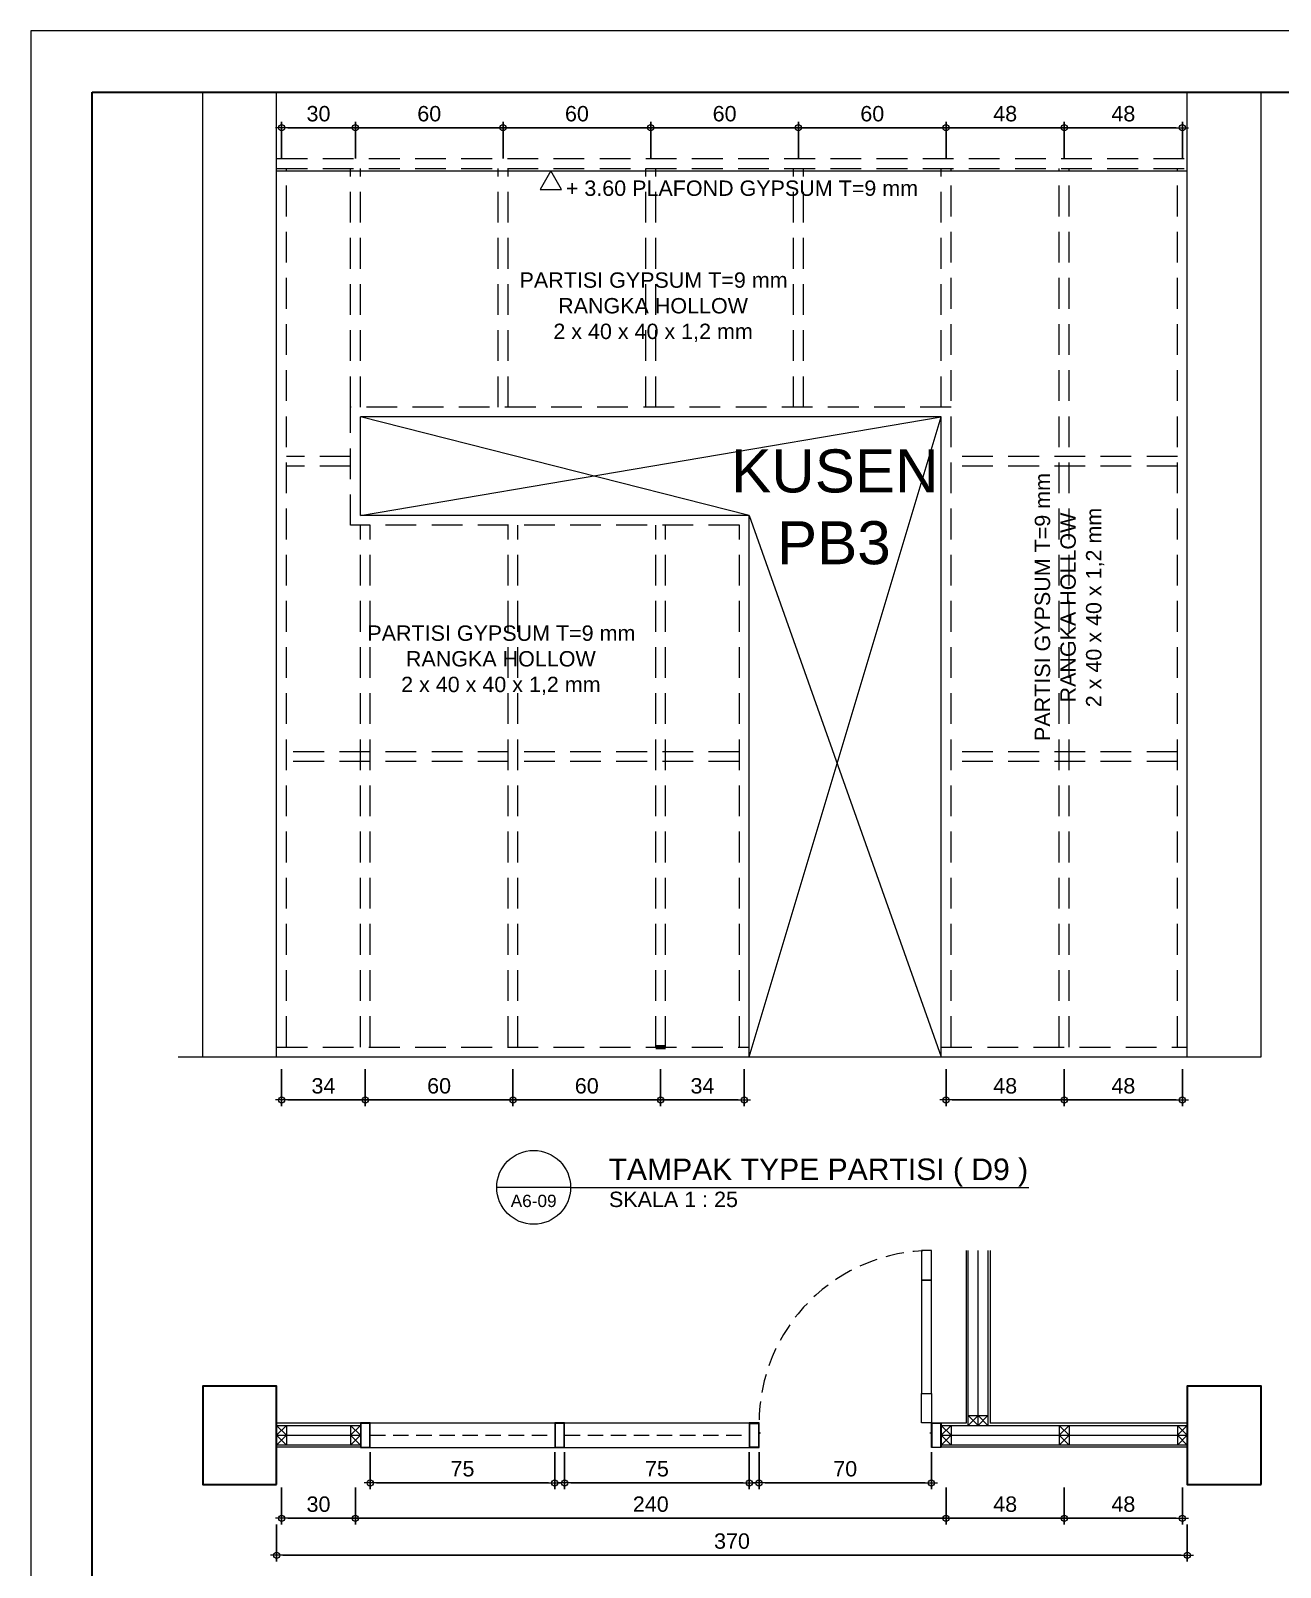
# Model space of a CAD drawing. Header units: millimetres. Extents: x -11 to 1625, y -267 to 180.
# Drawn here: x 911.21 to 931.52, y 148.03 to 173 of the extents above; entities that cross this region are included whole.
import ezdxf
from ezdxf.enums import TextEntityAlignment as Align

# ---------------------------------------------------------------- set-up
doc = ezdxf.new("R2010")
doc.units = ezdxf.units.MM
doc.linetypes.add('HIDDEN', pattern=[0.375, 0.25, -0.125])
for name, color, linetype, lineweight in [('ars', 11, 'Continuous', 5), ('GRS KOP', 1, 'Continuous', 35), ('KOLOM', 1, 'Continuous', 30), ('kop', 7, 'Continuous', 20), ('kus', 63, 'Continuous', 15), ('lan', 7, 'Continuous', 15), ('not', 7, 'Continuous', 20), ('PARTISI', 190, 'Continuous', 9), ('tem', 5, 'Continuous', 20), ('tepi', 5, 'Continuous', 70), ('u', 6, 'Continuous', 20)]:
    doc.layers.add(name, color=color, linetype=linetype, lineweight=lineweight)
doc.styles.add('BARU', font='complex.shx')
doc.styles.add('S', font='SIMPLEX', dxfattribs={"width": 1.1})
doc.styles.get("Standard").update_dxf_attribs({"font": 'ARIALUNI.TTF'})
doc.dimstyles.new('SK-25', dxfattribs={"dimtxt": 0.25, "dimasz": 0.1, "dimexe": 0.1, "dimexo": 0, "dimgap": 0.1, "dimtad": 1, "dimdec": 0, "dimlfac": 25, "dimzin": 12, "dimdsep": 46, "dimtxsty": 'Standard', "dimblk": 'BULAT', "dimcen": 0.1, "dimclrd": 256, "dimadec": 0, "dimazin": 3, "dimtfac": 1, "dimtdec": 0, "dimtofl": 0, "dimtmove": 0, "dimatfit": 3, "dimldrblk": 'BULAT', "dimfxl": 0, "dimtolj": 1, "dimtzin": 0, "dimarcsym": 0})

# ---------------------------------------------------------------- blocks, each defined once
blk = doc.blocks.new('kop')
at = {"layer": 'GRS KOP'}
blk.add_lwpolyline([(1, 54), (83, 54), (83, 1), (1, 1)], close=True, dxfattribs=at)
at = {"layer": 'kop', "color": 7}
for p, q in [((84, 55), (0, 55)), ((0, 55), (0, 0))]:
    blk.add_line(p, q, dxfattribs=at)
at = {"layer": 'kop', "style": 'BARU', "flags": 4}
for p, height in [((73.8, 5.4), 0.35), ((80.303, 5.382), 0.25), ((73.8, 4.9), 0.35), ((80.303, 4.882), 0.25), ((73.8, 4.4), 0.35), ((80.303, 4.382), 0.25)]:
    blk.add_attdef('-', p, '', height=height, dxfattribs=at)
at = {"layer": 'kop', "flags": 4}
for tag, p in [('AR-00', (78.057, 2.648)), ('00', (81.238, 2.647))]:
    blk.add_attdef(tag, text='', height=0.35, dxfattribs=at).set_placement(p, align=Align.MIDDLE)
blk = doc.blocks.new('K1')
at = {"layer": 'KOLOM'}
blk.add_lwpolyline([(0.2, 0.15), (-0.2, 0.15), (-0.2, -0.15), (0.2, -0.15), (0.2, 0.15)], dxfattribs=at)
blk = doc.blocks.new('P 70')
at = {"linetype": 'HIDDEN', "ltscale": 0.3}
blk.add_lwpolyline([(-0.74, 0.1, -0.414214), (-0.04, 0.8, -1.303225)], format="xyb", dxfattribs=at)
for points in [[(-0.04, 0.8), (-0.08, 0.8), (-0.08, 0.68), (-0.04, 0.68)], [(-0.04, 0.68), (-0.08, 0.68), (-0.08, 0.22), (-0.04, 0.22)], [(-0.04, 0.1), (-0.08, 0.1), (-0.08, 0.22), (-0.04, 0.22)], [(-0.7351, 0.06), (-0.74, 0.06), (-0.74, 0.0615), (-0.74, 0.1), (-0.78, 0.1), (-0.78, 0), (-0.74, 0), (-0.74, 0.0565), (-0.7351, 0.0583)], [(-0.742, 0.002), (-0.778, 0.002), (-0.778, 0.098), (-0.742, 0.098)], [(-0.0449, 0.06), (-0.04, 0.06), (-0.04, 0.0615), (-0.04, 0.1), (0, 0.1), (0, 0), (-0.04, 0), (-0.04, 0.0565), (-0.0449, 0.0583)], [(-0.038, 0.002), (-0.002, 0.002), (-0.002, 0.098), (-0.038, 0.098)]]:
    blk.add_lwpolyline(points, close=True)
blk = doc.blocks.new('BULAT')
for p, q in [((-1, 0), (1, 0)), ((0, -1), (0, 1))]:
    blk.add_line(p, q)
blk.add_circle((0, 0), 0.5)
blk = doc.blocks.new('*D2334')
at = {"layer": 'Defpoints', "color": 0, "ltscale": 0.15}
for p in [(915.291, 149.323), (916.491, 149.323), (916.491, 148.823)]:
    blk.add_point(p, dxfattribs=at)
at = {"layer": 'u', "color": 0, "lineweight": -2, "ltscale": 0.15}
for p, q in [((915.291, 149.323), (915.291, 148.723)), ((916.491, 149.323), (916.491, 148.723))]:
    blk.add_line(p, q, dxfattribs=at)
at = {"layer": 'u', "lineweight": -2, "ltscale": 0.15}
blk.add_line((915.391, 148.823), (916.391, 148.823), dxfattribs=at)
at = {"layer": 'u', "lineweight": -2, "ltscale": 0.15, "xscale": 0.1, "yscale": 0.1, "zscale": 0.1, "rotation": 180}
blk.add_blockref('BULAT', (915.291, 148.823), dxfattribs=at)
at = {"layer": 'u', "lineweight": -2, "ltscale": 0.15, "xscale": 0.1, "yscale": 0.1, "zscale": 0.1}
blk.add_blockref('BULAT', (916.491, 148.823), dxfattribs=at)
at = {"layer": 'u', "color": 0, "ltscale": 0.15, "insert": (915.891, 149.051), "char_height": 0.25, "attachment_point": 5}
blk.add_mtext('\\A1;30', dxfattribs=at)
blk = doc.blocks.new('*D2335')
at = {"layer": 'Defpoints', "color": 0, "ltscale": 0.15}
for p in [(926.091, 149.323), (928.011, 149.323), (928.011, 148.823)]:
    blk.add_point(p, dxfattribs=at)
at = {"layer": 'u', "color": 0, "lineweight": -2, "ltscale": 0.15}
for p, q in [((926.091, 149.323), (926.091, 148.723)), ((928.011, 149.323), (928.011, 148.723))]:
    blk.add_line(p, q, dxfattribs=at)
at = {"layer": 'u', "lineweight": -2, "ltscale": 0.15}
blk.add_line((926.191, 148.823), (927.911, 148.823), dxfattribs=at)
at = {"layer": 'u', "lineweight": -2, "ltscale": 0.15, "xscale": 0.1, "yscale": 0.1, "zscale": 0.1, "rotation": 180}
blk.add_blockref('BULAT', (926.091, 148.823), dxfattribs=at)
at = {"layer": 'u', "lineweight": -2, "ltscale": 0.15, "xscale": 0.1, "yscale": 0.1, "zscale": 0.1}
blk.add_blockref('BULAT', (928.011, 148.823), dxfattribs=at)
at = {"layer": 'u', "color": 0, "ltscale": 0.15, "insert": (927.051, 149.051), "char_height": 0.25, "attachment_point": 5}
blk.add_mtext('\\A1;48', dxfattribs=at)
blk = doc.blocks.new('*D2336')
at = {"layer": 'Defpoints', "color": 0, "ltscale": 0.15}
for p in [(928.011, 149.323), (929.931, 149.323), (929.931, 148.823)]:
    blk.add_point(p, dxfattribs=at)
at = {"layer": 'u', "color": 0, "lineweight": -2, "ltscale": 0.15}
for p, q in [((928.011, 149.323), (928.011, 148.723)), ((929.931, 149.323), (929.931, 148.723))]:
    blk.add_line(p, q, dxfattribs=at)
at = {"layer": 'u', "lineweight": -2, "ltscale": 0.15}
blk.add_line((928.111, 148.823), (929.831, 148.823), dxfattribs=at)
at = {"layer": 'u', "lineweight": -2, "ltscale": 0.15, "xscale": 0.1, "yscale": 0.1, "zscale": 0.1, "rotation": 180}
blk.add_blockref('BULAT', (928.011, 148.823), dxfattribs=at)
at = {"layer": 'u', "lineweight": -2, "ltscale": 0.15, "xscale": 0.1, "yscale": 0.1, "zscale": 0.1}
blk.add_blockref('BULAT', (929.931, 148.823), dxfattribs=at)
at = {"layer": 'u', "color": 0, "ltscale": 0.15, "insert": (928.971, 149.051), "char_height": 0.25, "attachment_point": 5}
blk.add_mtext('\\A1;48', dxfattribs=at)
blk = doc.blocks.new('*D2337')
at = {"layer": 'Defpoints', "color": 0, "ltscale": 0.15}
for p in [(916.491, 149.323), (926.091, 149.323), (926.091, 148.823)]:
    blk.add_point(p, dxfattribs=at)
at = {"layer": 'u', "color": 0, "lineweight": -2, "ltscale": 0.15}
for p, q in [((916.491, 149.323), (916.491, 148.723)), ((926.091, 149.323), (926.091, 148.723))]:
    blk.add_line(p, q, dxfattribs=at)
at = {"layer": 'u', "lineweight": -2, "ltscale": 0.15}
blk.add_line((916.591, 148.823), (925.991, 148.823), dxfattribs=at)
at = {"layer": 'u', "lineweight": -2, "ltscale": 0.15, "xscale": 0.1, "yscale": 0.1, "zscale": 0.1, "rotation": 180}
blk.add_blockref('BULAT', (916.491, 148.823), dxfattribs=at)
at = {"layer": 'u', "lineweight": -2, "ltscale": 0.15, "xscale": 0.1, "yscale": 0.1, "zscale": 0.1}
blk.add_blockref('BULAT', (926.091, 148.823), dxfattribs=at)
at = {"layer": 'u', "color": 0, "ltscale": 0.15, "insert": (921.291, 149.051), "char_height": 0.25, "attachment_point": 5}
blk.add_mtext('\\A1;240', dxfattribs=at)
blk = doc.blocks.new('*D2338')
at = {"layer": 'Defpoints', "color": 0, "ltscale": 0.15}
for p in [(915.211, 148.723), (930.011, 148.723), (930.011, 148.223)]:
    blk.add_point(p, dxfattribs=at)
at = {"layer": 'u', "color": 0, "lineweight": -2, "ltscale": 0.15}
for p, q in [((915.211, 148.723), (915.211, 148.123)), ((930.011, 148.723), (930.011, 148.123))]:
    blk.add_line(p, q, dxfattribs=at)
at = {"layer": 'u', "lineweight": -2, "ltscale": 0.15}
blk.add_line((915.311, 148.223), (929.911, 148.223), dxfattribs=at)
at = {"layer": 'u', "lineweight": -2, "ltscale": 0.15, "xscale": 0.1, "yscale": 0.1, "zscale": 0.1, "rotation": 180}
blk.add_blockref('BULAT', (915.211, 148.223), dxfattribs=at)
at = {"layer": 'u', "lineweight": -2, "ltscale": 0.15, "xscale": 0.1, "yscale": 0.1, "zscale": 0.1}
blk.add_blockref('BULAT', (930.011, 148.223), dxfattribs=at)
at = {"layer": 'u', "color": 0, "ltscale": 0.15, "insert": (922.611, 148.451), "char_height": 0.25, "attachment_point": 5}
blk.add_mtext('\\A1;370', dxfattribs=at)
blk = doc.blocks.new('PEILA')
blk.add_lwpolyline([(-0.188, -0.325), (0.188, -0.325), (0, 0)], close=True)
at = {"style": 'S', "width": 1.1, "flags": 4}
blk.add_attdef('CAT', (0.265, -0.289), '', height=0.2, dxfattribs=at)
blk = doc.blocks.new('Ndtpd')
blk.add_line((0.747, 0), (-0.747, 0))
blk.add_circle((0, 0), 0.747)
at = {"flags": 4}
for tag, height, p in [('NO', 0.5, (0, 0.148)), ('NOLBR', 0.3, (0, -0.398))]:
    blk.add_attdef(tag, text='', height=height, dxfattribs=at).set_placement(p, align=Align.CENTER)
for tag, p, height in [('NDTPD', (1.516, 0.148), 0.5), ('SKALA', (1.523, -0.398), 0.3)]:
    blk.add_attdef(tag, p, '', height=height, dxfattribs=at)
blk = doc.blocks.new('*D2379')
at = {"layer": 'Defpoints', "color": 0, "ltscale": 0.15}
for p in [(923.051, 149.898), (925.851, 149.898), (925.851, 149.398)]:
    blk.add_point(p, dxfattribs=at)
at = {"layer": 'u', "color": 0, "lineweight": -2, "ltscale": 0.15}
for p, q in [((923.051, 149.898), (923.051, 149.298)), ((925.851, 149.898), (925.851, 149.298))]:
    blk.add_line(p, q, dxfattribs=at)
at = {"layer": 'u', "lineweight": -2, "ltscale": 0.15}
blk.add_line((923.151, 149.398), (925.751, 149.398), dxfattribs=at)
at = {"layer": 'u', "lineweight": -2, "ltscale": 0.15, "xscale": 0.1, "yscale": 0.1, "zscale": 0.1, "rotation": 180}
blk.add_blockref('BULAT', (923.051, 149.398), dxfattribs=at)
at = {"layer": 'u', "lineweight": -2, "ltscale": 0.15, "xscale": 0.1, "yscale": 0.1, "zscale": 0.1}
blk.add_blockref('BULAT', (925.851, 149.398), dxfattribs=at)
at = {"layer": 'u', "color": 0, "ltscale": 0.15, "insert": (924.451, 149.626), "char_height": 0.25, "attachment_point": 5}
blk.add_mtext('\\A1;70', dxfattribs=at)
blk = doc.blocks.new('*D2380')
at = {"layer": 'Defpoints', "color": 0, "ltscale": 0.15}
for p in [(919.891, 149.898), (922.891, 149.898), (922.891, 149.398)]:
    blk.add_point(p, dxfattribs=at)
at = {"layer": 'u', "color": 0, "lineweight": -2, "ltscale": 0.15}
for p, q in [((919.891, 149.898), (919.891, 149.298)), ((922.891, 149.898), (922.891, 149.298))]:
    blk.add_line(p, q, dxfattribs=at)
at = {"layer": 'u', "lineweight": -2, "ltscale": 0.15}
blk.add_line((919.991, 149.398), (922.791, 149.398), dxfattribs=at)
at = {"layer": 'u', "lineweight": -2, "ltscale": 0.15, "xscale": 0.1, "yscale": 0.1, "zscale": 0.1, "rotation": 180}
blk.add_blockref('BULAT', (919.891, 149.398), dxfattribs=at)
at = {"layer": 'u', "lineweight": -2, "ltscale": 0.15, "xscale": 0.1, "yscale": 0.1, "zscale": 0.1}
blk.add_blockref('BULAT', (922.891, 149.398), dxfattribs=at)
at = {"layer": 'u', "color": 0, "ltscale": 0.15, "insert": (921.391, 149.626), "char_height": 0.25, "attachment_point": 5}
blk.add_mtext('\\A1;75', dxfattribs=at)
blk = doc.blocks.new('*D2381')
at = {"layer": 'Defpoints', "color": 0, "ltscale": 0.15}
for p in [(916.731, 149.898), (919.731, 149.898), (919.731, 149.398)]:
    blk.add_point(p, dxfattribs=at)
at = {"layer": 'u', "color": 0, "lineweight": -2, "ltscale": 0.15}
for p, q in [((916.731, 149.898), (916.731, 149.298)), ((919.731, 149.898), (919.731, 149.298))]:
    blk.add_line(p, q, dxfattribs=at)
at = {"layer": 'u', "lineweight": -2, "ltscale": 0.15}
blk.add_line((916.831, 149.398), (919.631, 149.398), dxfattribs=at)
at = {"layer": 'u', "lineweight": -2, "ltscale": 0.15, "xscale": 0.1, "yscale": 0.1, "zscale": 0.1, "rotation": 180}
blk.add_blockref('BULAT', (916.731, 149.398), dxfattribs=at)
at = {"layer": 'u', "lineweight": -2, "ltscale": 0.15, "xscale": 0.1, "yscale": 0.1, "zscale": 0.1}
blk.add_blockref('BULAT', (919.731, 149.398), dxfattribs=at)
at = {"layer": 'u', "color": 0, "ltscale": 0.15, "insert": (918.231, 149.626), "char_height": 0.25, "attachment_point": 5}
blk.add_mtext('\\A1;75', dxfattribs=at)
blk = doc.blocks.new('*D2382')
at = {"layer": 'Defpoints', "color": 0, "ltscale": 0.15}
for p in [(926.091, 156.122), (928.011, 156.122), (928.011, 155.622)]:
    blk.add_point(p, dxfattribs=at)
at = {"layer": 'u', "color": 0, "lineweight": -2, "ltscale": 0.15}
for p, q in [((926.091, 156.122), (926.091, 155.522)), ((928.011, 156.122), (928.011, 155.522))]:
    blk.add_line(p, q, dxfattribs=at)
at = {"layer": 'u', "lineweight": -2, "ltscale": 0.15}
blk.add_line((926.191, 155.622), (927.911, 155.622), dxfattribs=at)
at = {"layer": 'u', "lineweight": -2, "ltscale": 0.15, "xscale": 0.1, "yscale": 0.1, "zscale": 0.1, "rotation": 180}
blk.add_blockref('BULAT', (926.091, 155.622), dxfattribs=at)
at = {"layer": 'u', "lineweight": -2, "ltscale": 0.15, "xscale": 0.1, "yscale": 0.1, "zscale": 0.1}
blk.add_blockref('BULAT', (928.011, 155.622), dxfattribs=at)
at = {"layer": 'u', "color": 0, "ltscale": 0.15, "insert": (927.051, 155.85), "char_height": 0.25, "attachment_point": 5}
blk.add_mtext('\\A1;48', dxfattribs=at)
blk = doc.blocks.new('*D2383')
at = {"layer": 'Defpoints', "color": 0, "ltscale": 0.15}
for p in [(928.011, 156.122), (929.931, 156.122), (929.931, 155.622)]:
    blk.add_point(p, dxfattribs=at)
at = {"layer": 'u', "color": 0, "lineweight": -2, "ltscale": 0.15}
for p, q in [((928.011, 156.122), (928.011, 155.522)), ((929.931, 156.122), (929.931, 155.522))]:
    blk.add_line(p, q, dxfattribs=at)
at = {"layer": 'u', "lineweight": -2, "ltscale": 0.15}
blk.add_line((928.111, 155.622), (929.831, 155.622), dxfattribs=at)
at = {"layer": 'u', "lineweight": -2, "ltscale": 0.15, "xscale": 0.1, "yscale": 0.1, "zscale": 0.1, "rotation": 180}
blk.add_blockref('BULAT', (928.011, 155.622), dxfattribs=at)
at = {"layer": 'u', "lineweight": -2, "ltscale": 0.15, "xscale": 0.1, "yscale": 0.1, "zscale": 0.1}
blk.add_blockref('BULAT', (929.931, 155.622), dxfattribs=at)
at = {"layer": 'u', "color": 0, "ltscale": 0.15, "insert": (928.971, 155.85), "char_height": 0.25, "attachment_point": 5}
blk.add_mtext('\\A1;48', dxfattribs=at)
blk = doc.blocks.new('*D2384')
at = {"layer": 'Defpoints', "color": 0, "ltscale": 0.15}
for p in [(916.651, 156.122), (919.051, 156.122), (919.051, 155.622)]:
    blk.add_point(p, dxfattribs=at)
at = {"layer": 'u', "color": 0, "lineweight": -2, "ltscale": 0.15}
for p, q in [((916.651, 156.122), (916.651, 155.522)), ((919.051, 156.122), (919.051, 155.522))]:
    blk.add_line(p, q, dxfattribs=at)
at = {"layer": 'u', "lineweight": -2, "ltscale": 0.15}
blk.add_line((916.751, 155.622), (918.951, 155.622), dxfattribs=at)
at = {"layer": 'u', "lineweight": -2, "ltscale": 0.15, "xscale": 0.1, "yscale": 0.1, "zscale": 0.1, "rotation": 180}
blk.add_blockref('BULAT', (916.651, 155.622), dxfattribs=at)
at = {"layer": 'u', "lineweight": -2, "ltscale": 0.15, "xscale": 0.1, "yscale": 0.1, "zscale": 0.1}
blk.add_blockref('BULAT', (919.051, 155.622), dxfattribs=at)
at = {"layer": 'u', "color": 0, "ltscale": 0.15, "insert": (917.851, 155.85), "char_height": 0.25, "attachment_point": 5}
blk.add_mtext('\\A1;60', dxfattribs=at)
blk = doc.blocks.new('*D2385')
at = {"layer": 'Defpoints', "color": 0, "ltscale": 0.15}
for p in [(921.451, 156.122), (922.811, 156.122), (922.811, 155.622)]:
    blk.add_point(p, dxfattribs=at)
at = {"layer": 'u', "color": 0, "lineweight": -2, "ltscale": 0.15}
for p, q in [((921.451, 156.122), (921.451, 155.522)), ((922.811, 156.122), (922.811, 155.522))]:
    blk.add_line(p, q, dxfattribs=at)
at = {"layer": 'u', "lineweight": -2, "ltscale": 0.15}
blk.add_line((921.551, 155.622), (922.711, 155.622), dxfattribs=at)
at = {"layer": 'u', "lineweight": -2, "ltscale": 0.15, "xscale": 0.1, "yscale": 0.1, "zscale": 0.1, "rotation": 180}
blk.add_blockref('BULAT', (921.451, 155.622), dxfattribs=at)
at = {"layer": 'u', "lineweight": -2, "ltscale": 0.15, "xscale": 0.1, "yscale": 0.1, "zscale": 0.1}
blk.add_blockref('BULAT', (922.811, 155.622), dxfattribs=at)
at = {"layer": 'u', "color": 0, "ltscale": 0.15, "insert": (922.131, 155.85), "char_height": 0.25, "attachment_point": 5}
blk.add_mtext('\\A1;34', dxfattribs=at)
blk = doc.blocks.new('*D2386')
at = {"layer": 'Defpoints', "color": 0, "ltscale": 0.15}
for p in [(915.291, 156.122), (916.651, 156.122), (916.651, 155.622)]:
    blk.add_point(p, dxfattribs=at)
at = {"layer": 'u', "color": 0, "lineweight": -2, "ltscale": 0.15}
for p, q in [((915.291, 156.122), (915.291, 155.522)), ((916.651, 156.122), (916.651, 155.522))]:
    blk.add_line(p, q, dxfattribs=at)
at = {"layer": 'u', "lineweight": -2, "ltscale": 0.15}
blk.add_line((915.391, 155.622), (916.551, 155.622), dxfattribs=at)
at = {"layer": 'u', "lineweight": -2, "ltscale": 0.15, "xscale": 0.1, "yscale": 0.1, "zscale": 0.1, "rotation": 180}
blk.add_blockref('BULAT', (915.291, 155.622), dxfattribs=at)
at = {"layer": 'u', "lineweight": -2, "ltscale": 0.15, "xscale": 0.1, "yscale": 0.1, "zscale": 0.1}
blk.add_blockref('BULAT', (916.651, 155.622), dxfattribs=at)
at = {"layer": 'u', "color": 0, "ltscale": 0.15, "insert": (915.971, 155.85), "char_height": 0.25, "attachment_point": 5}
blk.add_mtext('\\A1;34', dxfattribs=at)
blk = doc.blocks.new('*D2387')
at = {"layer": 'Defpoints', "color": 0, "ltscale": 0.15}
for p in [(919.051, 156.122), (921.451, 156.122), (921.451, 155.622)]:
    blk.add_point(p, dxfattribs=at)
at = {"layer": 'u', "color": 0, "lineweight": -2, "ltscale": 0.15}
for p, q in [((919.051, 156.122), (919.051, 155.522)), ((921.451, 156.122), (921.451, 155.522))]:
    blk.add_line(p, q, dxfattribs=at)
at = {"layer": 'u', "lineweight": -2, "ltscale": 0.15}
blk.add_line((919.151, 155.622), (921.351, 155.622), dxfattribs=at)
at = {"layer": 'u', "lineweight": -2, "ltscale": 0.15, "xscale": 0.1, "yscale": 0.1, "zscale": 0.1, "rotation": 180}
blk.add_blockref('BULAT', (919.051, 155.622), dxfattribs=at)
at = {"layer": 'u', "lineweight": -2, "ltscale": 0.15, "xscale": 0.1, "yscale": 0.1, "zscale": 0.1}
blk.add_blockref('BULAT', (921.451, 155.622), dxfattribs=at)
at = {"layer": 'u', "color": 0, "ltscale": 0.15, "insert": (920.251, 155.85), "char_height": 0.25, "attachment_point": 5}
blk.add_mtext('\\A1;60', dxfattribs=at)
blk = doc.blocks.new('*D2388')
at = {"layer": 'Defpoints', "color": 0, "ltscale": 0.15}
for p in [(918.891, 171.422), (916.491, 170.922), (918.891, 170.922)]:
    blk.add_point(p, dxfattribs=at)
at = {"layer": 'u', "color": 0, "lineweight": -2, "ltscale": 0.15}
for p, q in [((916.491, 170.922), (916.491, 171.522)), ((918.891, 170.922), (918.891, 171.522))]:
    blk.add_line(p, q, dxfattribs=at)
at = {"layer": 'u', "lineweight": -2, "ltscale": 0.15}
blk.add_line((916.591, 171.422), (918.791, 171.422), dxfattribs=at)
at = {"layer": 'u', "lineweight": -2, "ltscale": 0.15, "xscale": 0.1, "yscale": 0.1, "zscale": 0.1, "rotation": 180}
blk.add_blockref('BULAT', (916.491, 171.422), dxfattribs=at)
at = {"layer": 'u', "lineweight": -2, "ltscale": 0.15, "xscale": 0.1, "yscale": 0.1, "zscale": 0.1}
blk.add_blockref('BULAT', (918.891, 171.422), dxfattribs=at)
at = {"layer": 'u', "color": 0, "ltscale": 0.15, "insert": (917.691, 171.65), "char_height": 0.25, "attachment_point": 5}
blk.add_mtext('\\A1;60', dxfattribs=at)
blk = doc.blocks.new('*D2389')
at = {"layer": 'Defpoints', "color": 0, "ltscale": 0.15}
for p in [(921.291, 171.422), (918.891, 170.922), (921.291, 170.922)]:
    blk.add_point(p, dxfattribs=at)
at = {"layer": 'u', "color": 0, "lineweight": -2, "ltscale": 0.15}
for p, q in [((918.891, 170.922), (918.891, 171.522)), ((921.291, 170.922), (921.291, 171.522))]:
    blk.add_line(p, q, dxfattribs=at)
at = {"layer": 'u', "lineweight": -2, "ltscale": 0.15}
blk.add_line((918.991, 171.422), (921.191, 171.422), dxfattribs=at)
at = {"layer": 'u', "lineweight": -2, "ltscale": 0.15, "xscale": 0.1, "yscale": 0.1, "zscale": 0.1, "rotation": 180}
blk.add_blockref('BULAT', (918.891, 171.422), dxfattribs=at)
at = {"layer": 'u', "lineweight": -2, "ltscale": 0.15, "xscale": 0.1, "yscale": 0.1, "zscale": 0.1}
blk.add_blockref('BULAT', (921.291, 171.422), dxfattribs=at)
at = {"layer": 'u', "color": 0, "ltscale": 0.15, "insert": (920.091, 171.65), "char_height": 0.25, "attachment_point": 5}
blk.add_mtext('\\A1;60', dxfattribs=at)
blk = doc.blocks.new('*D2390')
at = {"layer": 'Defpoints', "color": 0, "ltscale": 0.15}
for p in [(923.691, 171.422), (921.291, 170.922), (923.691, 170.922)]:
    blk.add_point(p, dxfattribs=at)
at = {"layer": 'u', "color": 0, "lineweight": -2, "ltscale": 0.15}
for p, q in [((921.291, 170.922), (921.291, 171.522)), ((923.691, 170.922), (923.691, 171.522))]:
    blk.add_line(p, q, dxfattribs=at)
at = {"layer": 'u', "lineweight": -2, "ltscale": 0.15}
blk.add_line((921.391, 171.422), (923.591, 171.422), dxfattribs=at)
at = {"layer": 'u', "lineweight": -2, "ltscale": 0.15, "xscale": 0.1, "yscale": 0.1, "zscale": 0.1, "rotation": 180}
blk.add_blockref('BULAT', (921.291, 171.422), dxfattribs=at)
at = {"layer": 'u', "lineweight": -2, "ltscale": 0.15, "xscale": 0.1, "yscale": 0.1, "zscale": 0.1}
blk.add_blockref('BULAT', (923.691, 171.422), dxfattribs=at)
at = {"layer": 'u', "color": 0, "ltscale": 0.15, "insert": (922.491, 171.65), "char_height": 0.25, "attachment_point": 5}
blk.add_mtext('\\A1;60', dxfattribs=at)
blk = doc.blocks.new('*D2391')
at = {"layer": 'Defpoints', "color": 0, "ltscale": 0.15}
for p in [(926.091, 171.422), (923.691, 170.922), (926.091, 170.922)]:
    blk.add_point(p, dxfattribs=at)
at = {"layer": 'u', "color": 0, "lineweight": -2, "ltscale": 0.15}
for p, q in [((923.691, 170.922), (923.691, 171.522)), ((926.091, 170.922), (926.091, 171.522))]:
    blk.add_line(p, q, dxfattribs=at)
at = {"layer": 'u', "lineweight": -2, "ltscale": 0.15}
blk.add_line((923.791, 171.422), (925.991, 171.422), dxfattribs=at)
at = {"layer": 'u', "lineweight": -2, "ltscale": 0.15, "xscale": 0.1, "yscale": 0.1, "zscale": 0.1, "rotation": 180}
blk.add_blockref('BULAT', (923.691, 171.422), dxfattribs=at)
at = {"layer": 'u', "lineweight": -2, "ltscale": 0.15, "xscale": 0.1, "yscale": 0.1, "zscale": 0.1}
blk.add_blockref('BULAT', (926.091, 171.422), dxfattribs=at)
at = {"layer": 'u', "color": 0, "ltscale": 0.15, "insert": (924.891, 171.65), "char_height": 0.25, "attachment_point": 5}
blk.add_mtext('\\A1;60', dxfattribs=at)
blk = doc.blocks.new('*D2392')
at = {"layer": 'Defpoints', "color": 0, "ltscale": 0.15}
for p in [(928.011, 171.422), (926.091, 170.922), (928.011, 170.922)]:
    blk.add_point(p, dxfattribs=at)
at = {"layer": 'u', "color": 0, "lineweight": -2, "ltscale": 0.15}
for p, q in [((926.091, 170.922), (926.091, 171.522)), ((928.011, 170.922), (928.011, 171.522))]:
    blk.add_line(p, q, dxfattribs=at)
at = {"layer": 'u', "lineweight": -2, "ltscale": 0.15}
blk.add_line((926.191, 171.422), (927.911, 171.422), dxfattribs=at)
at = {"layer": 'u', "lineweight": -2, "ltscale": 0.15, "xscale": 0.1, "yscale": 0.1, "zscale": 0.1, "rotation": 180}
blk.add_blockref('BULAT', (926.091, 171.422), dxfattribs=at)
at = {"layer": 'u', "lineweight": -2, "ltscale": 0.15, "xscale": 0.1, "yscale": 0.1, "zscale": 0.1}
blk.add_blockref('BULAT', (928.011, 171.422), dxfattribs=at)
at = {"layer": 'u', "color": 0, "ltscale": 0.15, "insert": (927.051, 171.65), "char_height": 0.25, "attachment_point": 5}
blk.add_mtext('\\A1;48', dxfattribs=at)
blk = doc.blocks.new('*D2393')
at = {"layer": 'Defpoints', "color": 0, "ltscale": 0.15}
for p in [(929.931, 171.422), (928.011, 170.922), (929.931, 170.922)]:
    blk.add_point(p, dxfattribs=at)
at = {"layer": 'u', "color": 0, "lineweight": -2, "ltscale": 0.15}
for p, q in [((928.011, 170.922), (928.011, 171.522)), ((929.931, 170.922), (929.931, 171.522))]:
    blk.add_line(p, q, dxfattribs=at)
at = {"layer": 'u', "lineweight": -2, "ltscale": 0.15}
blk.add_line((928.111, 171.422), (929.831, 171.422), dxfattribs=at)
at = {"layer": 'u', "lineweight": -2, "ltscale": 0.15, "xscale": 0.1, "yscale": 0.1, "zscale": 0.1, "rotation": 180}
blk.add_blockref('BULAT', (928.011, 171.422), dxfattribs=at)
at = {"layer": 'u', "lineweight": -2, "ltscale": 0.15, "xscale": 0.1, "yscale": 0.1, "zscale": 0.1}
blk.add_blockref('BULAT', (929.931, 171.422), dxfattribs=at)
at = {"layer": 'u', "color": 0, "ltscale": 0.15, "insert": (928.971, 171.65), "char_height": 0.25, "attachment_point": 5}
blk.add_mtext('\\A1;48', dxfattribs=at)
blk = doc.blocks.new('*D2394')
at = {"layer": 'Defpoints', "color": 0, "ltscale": 0.15}
for p in [(916.491, 171.422), (915.291, 170.922), (916.491, 170.922)]:
    blk.add_point(p, dxfattribs=at)
at = {"layer": 'u', "color": 0, "lineweight": -2, "ltscale": 0.15}
for p, q in [((915.291, 170.922), (915.291, 171.522)), ((916.491, 170.922), (916.491, 171.522))]:
    blk.add_line(p, q, dxfattribs=at)
at = {"layer": 'u', "lineweight": -2, "ltscale": 0.15}
blk.add_line((915.391, 171.422), (916.391, 171.422), dxfattribs=at)
at = {"layer": 'u', "lineweight": -2, "ltscale": 0.15, "xscale": 0.1, "yscale": 0.1, "zscale": 0.1, "rotation": 180}
blk.add_blockref('BULAT', (915.291, 171.422), dxfattribs=at)
at = {"layer": 'u', "lineweight": -2, "ltscale": 0.15, "xscale": 0.1, "yscale": 0.1, "zscale": 0.1}
blk.add_blockref('BULAT', (916.491, 171.422), dxfattribs=at)
at = {"layer": 'u', "color": 0, "ltscale": 0.15, "insert": (915.891, 171.65), "char_height": 0.25, "attachment_point": 5}
blk.add_mtext('\\A1;30', dxfattribs=at)

msp = doc.modelspace()

# ---------------------------------------------------------------- linework, layer by layer
at = {"layer": 'ars'}
for p, q in [((915.2108374, 170.7224628), (930.0108374, 170.7224628)), ((926.4148374, 153.1728263), (926.4148374, 150.3688263)), ((926.8068374, 153.1728263), (926.8068374, 150.3688263)), ((916.5708377, 150.3688263), (915.2108377, 150.3688263)), ((926.4148374, 150.3688263), (926.0108374, 150.3688263)), ((926.6108374, 150.4928263), (926.4508374, 150.3328263)), ((926.6108374, 150.3328263), (926.4508374, 150.4928263)), ((926.7708374, 150.3328263), (926.6108374, 150.4928263)), ((926.7708374, 150.4928263), (926.6108374, 150.3328263)), ((930.0108374, 150.3688263), (926.8068374, 150.3688263)), ((915.3708377, 150.1728263), (915.2108377, 150.3328263)), ((915.2108377, 150.1728263), (915.3708377, 150.3328263)), ((915.2108377, 150.0128263), (915.3708377, 150.1728263)), ((915.3708377, 150.0128263), (915.2108377, 150.1728263)), ((916.4108377, 150.1728263), (916.5708377, 150.3328263)), ((916.5708377, 150.1728263), (916.4108377, 150.3328263)), ((916.5708377, 150.0128263), (916.4108377, 150.1728263)), ((916.4108377, 150.0128263), (916.5708377, 150.1728263)), ((926.1708374, 150.1728263), (926.0108374, 150.3328263)), ((926.0108374, 150.1728263), (926.1708374, 150.3328263)), ((926.0108374, 150.0128263), (926.1708374, 150.1728263)), ((926.1708374, 150.0128263), (926.0108374, 150.1728263)), ((927.9308374, 150.1728263), (928.0908374, 150.3328263)), ((928.0908374, 150.1728263), (927.9308374, 150.3328263)), ((928.0908374, 150.0128263), (927.9308374, 150.1728263)), ((927.9308374, 150.0128263), (928.0908374, 150.1728263)), ((929.8508374, 150.1728263), (930.0108374, 150.3328263)), ((930.0108374, 150.1728263), (929.8508374, 150.3328263)), ((930.0108374, 150.0128263), (929.8508374, 150.1728263)), ((929.8508374, 150.0128263), (930.0108374, 150.1728263)), ((916.5708377, 149.9768263), (915.2108377, 149.9768263)), ((930.0108374, 149.9768263), (926.0108374, 149.9768263))]:
    msp.add_line(p, q, dxfattribs=at)
at = {"layer": 'kus'}
for p, q in [((926.0108374, 166.7224628), (916.5708374, 166.7224628)), ((922.8908374, 165.1224628), (916.5708374, 166.7224628)), ((916.5708374, 165.1224628), (926.0108374, 166.7224628)), ((916.5708377, 165.1224628), (916.5708377, 166.7224628)), ((922.8908374, 156.3224628), (926.0108374, 166.7224628)), ((926.0108374, 156.3224628), (926.0108374, 166.7224628)), ((922.8908374, 165.1224628), (916.5708374, 165.1224628)), ((922.8908374, 156.3224628), (922.8908374, 165.1224628)), ((922.8908374, 165.1224628), (926.0108374, 156.3224628)), ((916.7308374, 150.3728263), (919.7308374, 150.3728263)), ((919.8908374, 150.3728263), (922.8908374, 150.3728263)), ((916.7308374, 149.9728263), (919.7308374, 149.9728263)), ((919.8908374, 149.9728263), (922.8908374, 149.9728263))]:
    msp.add_line(p, q, dxfattribs=at)
at = {"layer": 'kus', "linetype": 'HIDDEN'}
for p, q in [((916.7308374, 150.1728263), (919.7308374, 150.1728263)), ((919.8908374, 150.1728263), (922.8908374, 150.1728263))]:
    msp.add_line(p, q, dxfattribs=at)
at = {"layer": 'kus'}
for points in [[(916.7308377, 150.3728263), (916.5708377, 150.3728263), (916.5708377, 149.9728263), (916.7308377, 149.9728263)], [(916.7228377, 150.3648263), (916.5788377, 150.3648263), (916.5788377, 149.9808263), (916.7228377, 149.9808263)], [(919.8908374, 150.3728263), (919.7308374, 150.3728263), (919.7308374, 149.9728263), (919.8908374, 149.9728263)], [(919.8828374, 150.3648263), (919.7388374, 150.3648263), (919.7388374, 149.9808263), (919.8828374, 149.9808263)]]:
    msp.add_lwpolyline(points, close=True, dxfattribs=at)
at = {"layer": 'lan'}
msp.add_line((913.6108374, 156.3224628), (931.2108374, 156.3224628), dxfattribs=at)
at = {"layer": 'not'}
msp.add_line((919.9879943, 154.2013332), (927.4334322, 154.2013332), dxfattribs=at)
at = {"layer": 'PARTISI', "linetype": 'HIDDEN', "ltscale": 2}
for p, q in [((915.2108374, 170.9224628), (930.0108374, 170.9224628)), ((915.2108374, 170.7624628), (930.0108374, 170.7624628)), ((915.3708377, 156.4824628), (915.3708377, 170.7624628)), ((916.4108377, 166.8824628), (916.4108377, 170.7624628)), ((916.5708377, 166.8824628), (916.5708377, 170.7624628)), ((918.8108374, 166.8824628), (918.8108374, 170.7624628)), ((918.9708374, 166.8824628), (918.9708374, 170.7624628)), ((921.2108374, 166.8824628), (921.2108374, 170.7624628)), ((921.3708374, 166.8824628), (921.3708374, 170.7624628)), ((923.6108374, 166.8824628), (923.6108374, 170.7624628)), ((923.7708374, 166.8824628), (923.7708374, 170.7624628)), ((926.0108374, 166.8824628), (926.0108374, 170.7624628)), ((926.1708374, 156.4824628), (926.1708374, 170.7624628)), ((927.9308374, 156.4824628), (927.9308374, 170.7624628)), ((928.0908374, 156.4824628), (928.0908374, 170.7624628)), ((929.8508374, 156.4824628), (929.8508374, 170.7624628)), ((926.1708374, 166.8824628), (916.4108374, 166.8824628)), ((916.4108377, 164.9624628), (916.4108377, 166.8824628)), ((916.4108377, 166.0824628), (915.3708377, 166.0824628)), ((929.8508374, 166.0824628), (926.1708374, 166.0824628)), ((916.4108377, 165.9224628), (915.3708377, 165.9224628)), ((929.8508374, 165.9224628), (926.1708374, 165.9224628)), ((922.7308374, 164.9624628), (916.4108374, 164.9624628)), ((916.5708377, 156.4824628), (916.5708377, 164.9624628)), ((916.7308377, 156.4824628), (916.7308377, 164.9624628)), ((918.9708374, 156.4824628), (918.9708374, 164.9624628)), ((919.1308374, 156.4824628), (919.1308374, 164.9624628)), ((921.3708374, 156.4824628), (921.3708374, 164.9624628)), ((921.5308374, 156.4824628), (921.5308374, 164.9624628)), ((922.7308374, 156.4824628), (922.7308374, 164.9624628)), ((922.7308374, 161.2824628), (915.3708374, 161.2824628)), ((922.7308374, 161.1224628), (915.3708374, 161.1224628)), ((929.8508374, 161.2824628), (926.1708374, 161.2824628)), ((929.8508374, 161.1224628), (926.1708374, 161.1224628)), ((915.2108374, 156.4824628), (922.8908374, 156.4824628)), ((926.0108374, 156.4824628), (930.0108374, 156.4824628))]:
    msp.add_line(p, q, dxfattribs=at)
at = {"layer": 'PARTISI'}
for p, q in [((926.4508374, 150.3328263), (926.4508374, 153.1728263)), ((926.6108374, 150.3328263), (926.6108374, 153.1728263)), ((926.7708374, 153.1728263), (926.7708374, 150.3328263)), ((926.4508374, 150.4928263), (926.7708374, 150.4928263)), ((915.2108377, 150.3328263), (916.5708377, 150.3328263)), ((915.2108377, 150.1728263), (916.5708377, 150.1728263)), ((915.3708377, 150.3328263), (915.3708377, 150.0128263)), ((916.4108377, 150.3328263), (916.4108377, 150.0128263)), ((926.0108374, 150.3328263), (930.0108374, 150.3328263)), ((926.0108374, 150.1728263), (930.0108374, 150.1728263)), ((926.1708374, 150.3328263), (926.1708374, 150.0128263)), ((927.9308374, 150.3328263), (927.9308374, 150.0128263)), ((928.0908374, 150.3328263), (928.0908374, 150.0128263)), ((929.8508374, 150.3328263), (929.8508374, 150.0128263)), ((916.5708377, 150.0128263), (915.2108377, 150.0128263)), ((930.0108374, 150.0128263), (926.0108374, 150.0128263))]:
    msp.add_line(p, q, dxfattribs=at)
at = {"layer": 'tem'}
for p, q in [((914.0108377, 156.3224628), (914.0108377, 172.0000005)), ((915.2108377, 156.3224628), (915.2108377, 172.0000005)), ((930.0108374, 156.3224628), (930.0108374, 172.0000005)), ((931.2108374, 156.3224628), (931.2108374, 172.0000005))]:
    msp.add_line(p, q, dxfattribs=at)
at = {"layer": 'tepi'}
msp.add_line((921.3708374, 156.4824628), (921.5308374, 156.4824628), dxfattribs=at)

# ---------------------------------------------------------------- block references
at = {"layer": 'KOLOM', "xscale": 4, "yscale": 4, "zscale": 4, "rotation": 270}
for p in [(914.6108377, 150.1728263), (930.6108374, 150.1728263)]:
    msp.add_blockref('K1', p, dxfattribs=at)
at = {"layer": 'kop'}
msp.add_blockref('kop', (911.2141622, 118.0000005), dxfattribs=at)
at = {"layer": 'kus', "xscale": 4, "yscale": 4, "zscale": 4}
msp.add_blockref('P 70', (926.0108374, 149.9728263), dxfattribs=at)
at = {"layer": 'not'}
ref = msp.add_blockref('PEILA', (919.666891, 170.7224628), dxfattribs=dict(at, xscale=0.9237604307034012, yscale=0.9237604307034012, zscale=0.9237604307034012))
ref.add_attrib('CAT', '+ 3.60 PLAFOND GYPSUM T=9 mm', (919.9102363, 170.3159109), dxfattribs={"layer": '0', "height": 0.25, "flags": 4})
ref = msp.add_blockref('Ndtpd', (919.3879943, 154.2013332), dxfattribs=dict(at, xscale=0.803212851405533, yscale=0.803212851405533, zscale=0.803212851405533))
ref.add_attrib('NDTPD', 'TAMPAK TYPE PARTISI ( D9 )', (920.6056789, 154.3198591), dxfattribs={"layer": '0', "height": 0.35, "flags": 4})
ref.add_attrib('NOLBR', 'A6-09', dxfattribs={"layer": '0', "height": 0.2, "flags": 4}).set_placement((919.3876671, 153.8813633), align=Align.CENTER)
ref.add_attrib('SKALA', 'SKALA 1 : 25', (920.611479, 153.8813633), dxfattribs={"layer": '0', "height": 0.25, "flags": 4})

# ---------------------------------------------------------------- texts
at = {"layer": 'not', "attachment_point": 1}
for s, width, insert, char_height in [('\\pi0.035568;PARTISI GYPSUM T=9 mm\\P\\pi0.66227;RANGKA HOLLOW\\P\\pi0.58494;2 x 40 x 40 x 1,2 mm', 4.378435059, (919.1230653, 169.0723746), 0.25), ('\\pi0.098628;KUSEN \\P\\pi0.8428;PB3', 3.416491229, (922.4998139, 166.195545), 0.7), ('\\pi0.035568;PARTISI GYPSUM T=9 mm\\P\\pi0.66227;RANGKA HOLLOW\\P\\pi0.58494;2 x 40 x 40 x 1,2 mm', 4.378435059, (916.6491857, 163.3340706), 0.25)]:
    msp.add_mtext_dynamic_manual_height_columns(s, width=width, gutter_width=4.3707989, heights=[0], dxfattribs=dict(at, insert=insert, char_height=char_height))
at = {"layer": 'not', "insert": (927.5309622, 161.4204129), "char_height": 0.25, "attachment_point": 1, "rotation": 90}
msp.add_mtext_dynamic_manual_height_columns('\\pi0.035568;PARTISI GYPSUM T=9 mm\\P\\pi0.66227;RANGKA HOLLOW\\P\\pi0.58494;2 x 40 x 40 x 1,2 mm', width=4.378435059, gutter_width=4.3707989, heights=[0], dxfattribs=at)

# ---------------------------------------------------------------- dimensions: what is measured, and where the dimension line sits
at = {"layer": 'u', "ltscale": 0.15}
for base, p1, p2, picture, middle in [((916.4908377, 171.4224628), (915.2908377, 170.9224628), (916.4908377, 170.9224628), '*D2394', (915.8908377, 171.4224628)), ((918.8908374, 171.4224628), (916.4908374, 170.9224628), (918.8908374, 170.9224628), '*D2388', (917.6908374, 171.4224628)), ((921.2908374, 171.4224628), (918.8908374, 170.9224628), (921.2908374, 170.9224628), '*D2389', (920.0908374, 171.4224628)), ((923.6908374, 171.4224628), (921.2908374, 170.9224628), (923.6908374, 170.9224628), '*D2390', (922.4908374, 171.4224628)), ((926.0908374, 171.4224628), (923.6908374, 170.9224628), (926.0908374, 170.9224628), '*D2391', (924.8908374, 171.4224628)), ((928.0108374, 171.4224628), (926.0908374, 170.9224628), (928.0108374, 170.9224628), '*D2392', (927.0508374, 171.4224628)), ((929.9308374, 171.4224628), (928.0108374, 170.9224628), (929.9308374, 170.9224628), '*D2393', (928.9708374, 171.4224628)), ((916.6508377, 155.6224628), (915.2908377, 156.1224628), (916.6508377, 156.1224628), '*D2386', (915.9708377, 155.6224628)), ((919.0508374, 155.6224628), (916.6508374, 156.1224628), (919.0508374, 156.1224628), '*D2384', (917.8508374, 155.6224628)), ((921.4508374, 155.6224628), (919.0508374, 156.1224628), (921.4508374, 156.1224628), '*D2387', (920.2508374, 155.6224628)), ((922.8108374, 155.6224628), (921.4508374, 156.1224628), (922.8108374, 156.1224628), '*D2385', (922.1308374, 155.6224628))]:
    dim = msp.add_linear_dim(base=base, p1=p1, p2=p2, dimstyle='SK-25', dxfattribs=at)
    dim.commit()
    dim.dimension.update_dxf_attribs({"geometry": picture, "text_midpoint": middle, "dimtype": 160})
for base, p1, p2, picture, middle in [((928.0108374, 155.6224628), (926.0908374, 156.1224628), (928.0108374, 156.1224628), '*D2382', (927.0508374, 155.6224628)), ((929.9308374, 155.6224628), (928.0108374, 156.1224628), (929.9308374, 156.1224628), '*D2383', (928.9708374, 155.6224628)), ((919.7308374, 149.3984318), (916.7308374, 149.8984318), (919.7308374, 149.8984318), '*D2381', (918.2308374, 149.3984318)), ((922.8908374, 149.3984318), (919.8908374, 149.8984318), (922.8908374, 149.8984318), '*D2380', (921.3908374, 149.3984318)), ((925.8508374, 149.3984318), (923.0508374, 149.8984318), (925.8508374, 149.8984318), '*D2379', (924.4508374, 149.3984318)), ((916.4908377, 148.8228263), (915.2908377, 149.3228263), (916.4908377, 149.3228263), '*D2334', (915.8908377, 148.8228263)), ((926.0908374, 148.8228263), (916.4908374, 149.3228263), (926.0908374, 149.3228263), '*D2337', (921.2908374, 148.8228263)), ((928.0108374, 148.8228263), (926.0908374, 149.3228263), (928.0108374, 149.3228263), '*D2335', (927.0508374, 148.8228263)), ((929.9308374, 148.8228263), (928.0108374, 149.3228263), (929.9308374, 149.3228263), '*D2336', (928.9708374, 148.8228263)), ((930.0108374, 148.2228263), (915.2108374, 148.7228263), (930.0108374, 148.7228263), '*D2338', (922.6108374, 148.2228263))]:
    dim = msp.add_linear_dim(base=base, p1=p1, p2=p2, dimstyle='SK-25', override={"dimdec": 0}, dxfattribs=at)
    dim.commit()
    dim.dimension.update_dxf_attribs({"geometry": picture, "text_midpoint": middle, "dimtype": 160})

doc.saveas('drawing.dxf')
